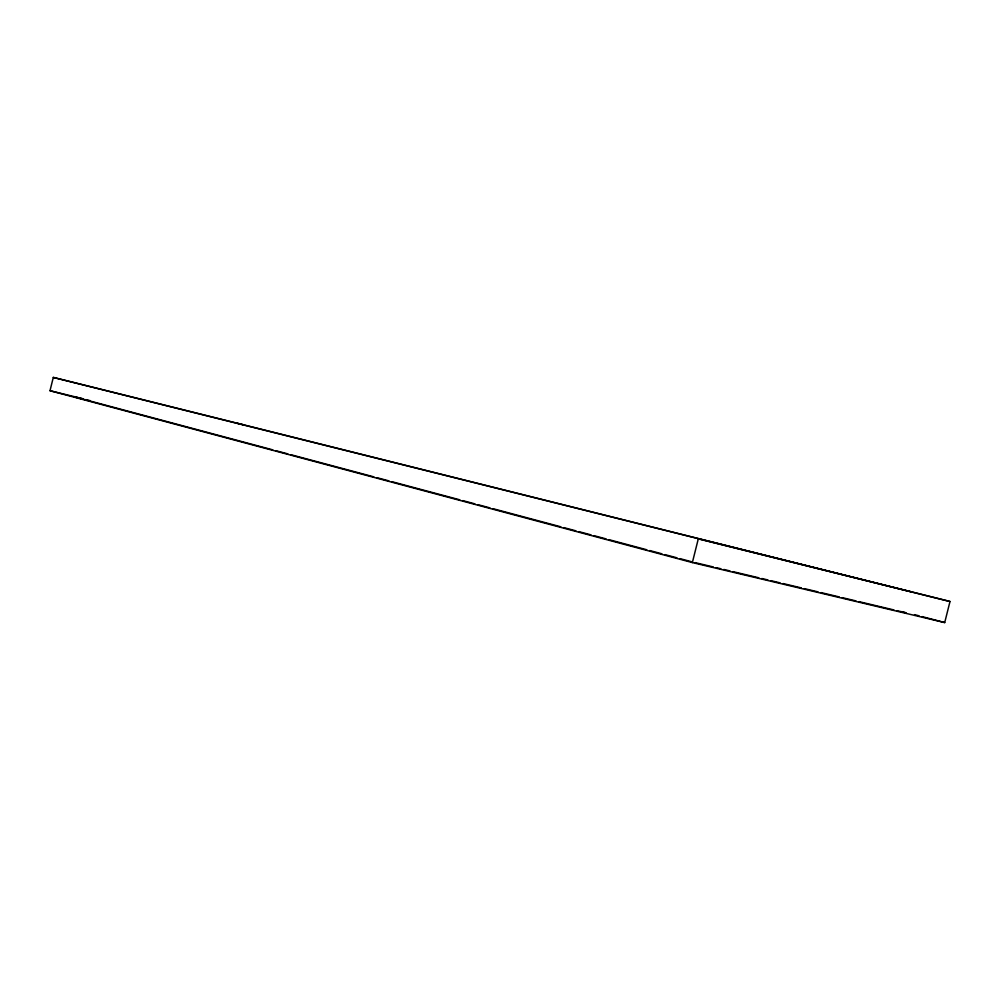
<?xml version="1.0" encoding="UTF-8"?>
<svg xmlns="http://www.w3.org/2000/svg" width="1000" height="1000" viewBox="0 0 1000 1000"><rect width="100%" height="100%" fill="white"/><g stroke="black" fill="none" stroke-linecap="round" stroke-linejoin="round"><path stroke-width="1.5" d="M237.087 423.2L950 601.5L944.712 622.575L692.362 562.575L50 390.712L53.3 377.425L243.337 424.75M692.362 562.575L698.288 538.9L950 601.5M695.025 562.612L713.238 566.95M716.275 567.675L720.825 568.75M723.863 569.475L729.938 570.925M732.975 571.65L758.787 577.788M761.825 578.513L767.887 579.95M770.925 580.675L780.037 582.85M783.075 583.562L801.287 587.9M804.325 588.625L817.987 591.875M821.025 592.6L839.25 596.938M842.288 597.663L855.95 600.913M858.988 601.638L893.9 609.95M896.938 610.662L906.05 612.837L901.513 611.638M50 390.712L83.212 398.825M82.775 398.875L73.713 396.662L272.762 449.862M85.8 399.613L90.337 400.725M911.312 591.85L53.3 377.425M914.538 614.637L919.062 615.825M922.075 616.613L944.712 622.575M275.775 450.675L287.838 453.888M290.863 454.7L373.8 476.85M376.812 477.663L388.875 480.875M391.9 481.688L459.762 499.812M462.775 500.613L474.837 503.837M477.85 504.65L489.913 507.875M492.938 508.675L560.8 526.8M563.812 527.612L575.875 530.825M578.888 531.638L590.95 534.862M593.975 535.662L606.038 538.888M609.05 539.688L646.75 549.763M649.775 550.562L661.838 553.787M664.85 554.6L676.912 557.812M679.925 558.625L692 561.85"/></g></svg>
